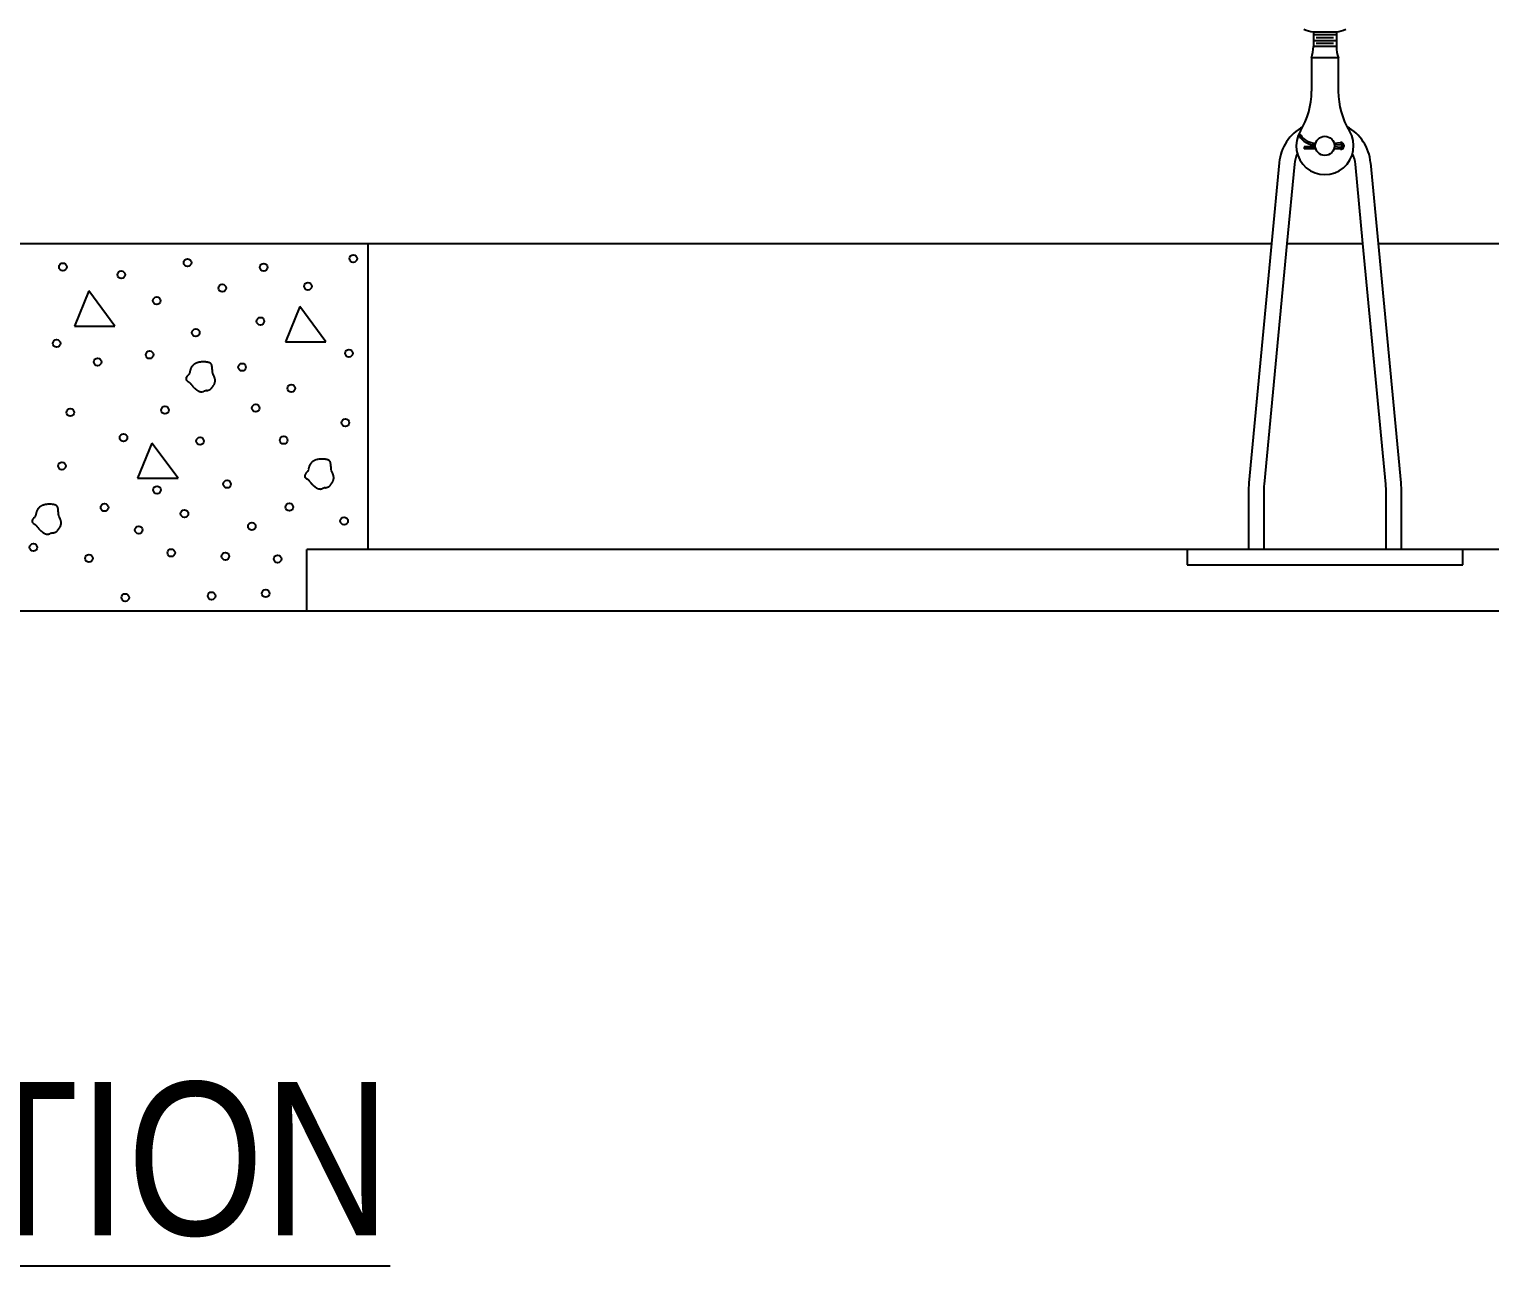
# Model space of a CAD drawing. Extents: x 0 to 216, y -5 to 280.
# Drawn here: x 108.45 to 131.15, y 106.75 to 125.98 of the extents above; entities that cross this region are included whole.
import ezdxf

# ---------------------------------------------------------------- set-up
doc = ezdxf.new("R2010")
doc.units = 0
doc.header["$LTSCALE"] = 10
doc.header["$MEASUREMENT"] = 0
doc.layers.add('CADdetails-2-FINELIGHT', color=2, linetype='CONTINUOUS')
doc.layers.add('CADdetails-9-EXTRAFINE', color=9, linetype='CONTINUOUS')
doc.styles.add('CADdetails-NOTES', font='ARIALN.TTF', dxfattribs={"height": 2.38})

msp = doc.modelspace()

# ---------------------------------------------------------------- linework, layer by layer
at = {"layer": 'CADdetails-9-EXTRAFINE', "linetype": 'Continuous'}
for p, q in [((128.409, 125.937), (128.409, 125.712)), ((128.409, 125.937), (128.766, 125.937)), ((128.766, 125.89), (128.409, 125.89)), ((128.766, 125.798), (128.409, 125.798)), ((128.721, 125.845), (128.453, 125.845)), ((128.766, 125.937), (128.766, 125.712)), ((128.766, 125.712), (128.409, 125.712)), ((128.721, 125.756), (128.453, 125.756)), ((128.379, 125.533), (128.379, 125.014)), ((128.795, 125.533), (128.379, 125.533)), ((128.795, 125.533), (128.795, 125.014)), ((128.211, 124.337), (128.185, 124.322)), ((128.729, 124.209), (128.829, 124.217)), ((128.439, 124.15), (128.267, 124.15)), ((128.267, 124.15), (128.267, 124.121)), ((128.445, 124.121), (128.267, 124.121)), ((128.829, 124.113), (128.729, 124.121)), ((128.735, 124.179), (128.831, 124.187)), ((128.831, 124.142), (128.735, 124.15)), ((127.877, 123.903), (127.758, 122.646)), ((128.114, 123.881), (127.997, 122.646)), ((129.179, 122.646), (129.062, 123.881)), ((129.418, 122.646), (129.299, 123.903)), ((96.217, 122.647), (127.758, 122.647)), ((113.713, 117.887), (113.713, 122.647)), ((127.758, 122.646), (127.405, 118.928)), ((127.997, 122.646), (127.642, 118.905)), ((127.997, 122.647), (129.179, 122.647)), ((129.533, 118.905), (129.179, 122.646)), ((129.418, 122.647), (159.65, 122.647)), ((129.77, 118.928), (129.418, 122.646)), ((109.371, 121.911), (109.147, 121.364)), ((109.776, 121.364), (109.371, 121.911)), ((112.651, 121.666), (112.427, 121.119)), ((113.056, 121.119), (112.651, 121.666)), ((109.147, 121.364), (109.776, 121.364)), ((112.427, 121.119), (113.056, 121.119)), ((110.937, 120.619), (110.938, 120.628)), ((110.354, 119.544), (110.13, 118.996)), ((110.76, 118.996), (110.354, 119.544)), ((110.13, 118.996), (110.76, 118.996)), ((112.781, 119.108), (112.782, 119.117)), ((127.398, 118.771), (127.398, 117.886)), ((127.636, 118.771), (127.636, 117.886)), ((129.54, 117.886), (129.54, 118.771)), ((129.778, 117.886), (129.778, 118.771)), ((108.543, 118.406), (108.544, 118.414)), ((137.513, 117.887), (112.761, 117.887)), ((112.761, 116.935), (112.761, 117.887)), ((126.446, 117.886), (126.446, 117.648)), ((130.73, 117.648), (130.73, 117.886)), ((126.446, 117.648), (130.73, 117.648)), ((39.457, 116.935), (176.545, 116.935))]:
    msp.add_line(p, q, dxfattribs=at)
for centre, radius in [((128.587, 124.165), 0.149), ((110.906, 122.351), 0.0595), ((113.482, 122.413), 0.0595), ((108.968, 122.284), 0.0595), ((109.876, 122.161), 0.0595), ((112.09, 122.278), 0.0595), ((111.446, 121.953), 0.0595), ((112.777, 121.983), 0.0595), ((110.428, 121.756), 0.0595), ((112.04, 121.439), 0.0595), ((111.035, 121.259), 0.0595), ((108.87, 121.094), 0.0595), ((109.508, 120.806), 0.0595), ((110.317, 120.916), 0.0595), ((113.415, 120.94), 0.0595), ((111.754, 120.724), 0.0595), ((112.519, 120.395), 0.0595), ((110.556, 120.057), 0.0595), ((111.967, 120.088), 0.0595), ((109.084, 120.02), 0.0595), ((113.36, 119.861), 0.0595), ((109.911, 119.626), 0.0595), ((111.101, 119.574), 0.0595), ((112.401, 119.589), 0.0595), ((108.953, 119.189), 0.0595), ((110.432, 118.816), 0.0595), ((111.522, 118.905), 0.0595), ((109.616, 118.542), 0.0595), ((112.489, 118.548), 0.0595), ((110.859, 118.447), 0.0595), ((111.906, 118.247), 0.0595), ((113.341, 118.334), 0.0595), ((110.148, 118.194), 0.0595), ((108.511, 117.921), 0.0595), ((110.653, 117.837), 0.0595), ((111.496, 117.784), 0.0595), ((109.374, 117.752), 0.0595), ((112.306, 117.742), 0.0595), ((109.938, 117.142), 0.0595), ((111.28, 117.168), 0.0595), ((112.121, 117.205), 0.0595)]:
    msp.add_circle(centre, radius, dxfattribs=at)
for centre, radius, start, end in [((128.587, 126.85), 0.93, 249.3903, 258.9305), ((128.587, 126.85), 0.93, 281.0695, 290.6097), ((127.855, 125.712), 0.553, 341.1286, 359.9468), ((129.319, 125.712), 0.553, 180.0532, 198.8714), ((127.189, 125.014), 1.19, 328.7095, 0), ((129.985, 125.014), 1.19, 180, 211.2905), ((128.587, 123.837), 0.714, 118.7659, 174.5839), ((128.587, 123.837), 0.714, 5.4161, 61.2341), ((128.587, 124.165), 0.446, 148.7095, 31.2905), ((128.436, 124.47), 0.291, 210.5508, 270.5806), ((128.436, 124.47), 0.262, 210.5508, 271.9631), ((128.833, 124.165), 0.0521, 265.5189, 94.4811), ((128.587, 123.837), 0.476, 154.417, 174.5839), ((128.833, 124.165), 0.0223, 265.5189, 94.4811), ((128.587, 123.837), 0.476, 5.4161, 25.583), ((111.123, 120.597), 0.206, 110.2697, 112.2184), ((111.126, 120.588), 0.216, 108.4789, 110.3562), ((111.13, 120.578), 0.226, 106.7044, 108.5111), ((111.133, 120.568), 0.237, 105.0513, 106.7937), ((111.136, 120.557), 0.248, 103.395, 105.0746), ((111.139, 120.547), 0.259, 101.8454, 103.4682), ((111.141, 120.536), 0.27, 100.2945, 101.8623), ((111.144, 120.525), 0.281, 98.839, 100.3575), ((111.146, 120.514), 0.292, 97.3837, 98.8549), ((111.147, 120.503), 0.303, 96.0151, 97.4442), ((111.148, 120.492), 0.314, 94.6276, 96.0167), ((111.15, 120.482), 0.324, 93.3326, 94.6864), ((111.15, 120.472), 0.334, 92.0059, 93.3265), ((111.151, 120.463), 0.344, 90.7624, 92.0543), ((111.151, 120.454), 0.352, 89.4901, 90.7554), ((111.151, 120.446), 0.36, 88.2895, 89.532), ((111.151, 120.439), 0.368, 87.0535, 88.2748), ((111.151, 120.433), 0.374, 85.8835, 87.0885), ((111.15, 120.428), 0.379, 84.6783, 85.8703), ((111.15, 120.423), 0.384, 83.5285, 84.7064), ((111.149, 120.416), 0.39, 82.3489, 83.509), ((111.149, 120.418), 0.389, 81.1889, 82.3537), ((111.15, 120.429), 0.377, 79.871, 81.0677), ((111.158, 120.482), 0.324, 78.2249, 79.607), ((111.172, 120.559), 0.245, 75.9643, 77.7585), ((111.183, 120.609), 0.194, 73.3263, 75.5376), ((111.194, 120.65), 0.153, 69.9872, 72.7217), ((111.203, 120.679), 0.122, 66.0975, 69.4012), ((111.212, 120.703), 0.0966, 61.1934, 65.2158), ((110.94, 120.539), 0.057, 153.9146, 160.7656), ((110.947, 120.537), 0.0642, 148.0317, 154.7716), ((110.978, 120.523), 0.0975, 146.4477, 150.7986), ((111.11, 120.438), 0.255, 145.437, 147.0051), ((110.996, 120.509), 0.121, 137.515, 142.3346), ((111.029, 120.484), 0.162, 132.7368, 138.8513), ((111.318, 120.21), 0.56, 132.9508, 135.3718), ((111.37, 120.569), 0.436, 171.0868, 172.1833), ((111.35, 120.571), 0.416, 169.8847, 171.0107), ((111.321, 120.576), 0.387, 168.627, 169.814), ((111.286, 120.582), 0.351, 167.2564, 168.5385), ((111.257, 120.588), 0.322, 165.7777, 167.1488), ((111.233, 120.594), 0.297, 164.2261, 165.6841), ((111.211, 120.6), 0.274, 162.5945, 164.143), ((111.191, 120.605), 0.253, 160.8051, 162.4506), ((111.174, 120.611), 0.235, 159.0095, 160.752), ((111.158, 120.616), 0.219, 157.0138, 158.8562), ((111.145, 120.622), 0.204, 154.9796, 156.9211), ((111.133, 120.627), 0.191, 152.8126, 154.8547), ((111.123, 120.632), 0.18, 150.5818, 152.7207), ((111.114, 120.636), 0.171, 148.224, 150.4584), ((111.107, 120.64), 0.163, 145.8181, 148.1414), ((111.101, 120.644), 0.156, 143.2896, 145.6981), ((111.097, 120.647), 0.15, 140.7742, 143.2552), ((111.093, 120.649), 0.146, 138.1218, 140.6664), ((111.091, 120.651), 0.143, 135.478, 138.0771), ((111.089, 120.653), 0.14, 132.7473, 135.3973), ((111.09, 120.653), 0.141, 130.1437, 132.7908), ((111.092, 120.65), 0.144, 127.5692, 130.1671), ((111.095, 120.646), 0.149, 125.1429, 127.6721), ((111.099, 120.641), 0.156, 122.7225, 125.1595), ((111.103, 120.635), 0.163, 120.494, 122.8472), ((111.107, 120.629), 0.17, 118.2709, 120.539), ((111.111, 120.622), 0.178, 116.178, 118.3653), ((111.115, 120.614), 0.187, 114.1127, 116.2164), ((111.119, 120.606), 0.196, 112.1881, 114.2143), ((111.22, 120.721), 0.0769, 55.4682, 60.3314), ((111.229, 120.735), 0.0606, 48.3332, 54.2794), ((111.234, 120.742), 0.0511, 40.7282, 47.6039), ((111.238, 120.746), 0.046, 32.5162, 40.0809), ((111.238, 120.745), 0.0465, 25.5504, 33.0838), ((111.232, 120.742), 0.0537, 19.6094, 26.2601), ((111.223, 120.737), 0.0634, 14.7652, 20.5553), ((111.21, 120.733), 0.077, 10.5602, 15.4798), ((111.192, 120.728), 0.0949, 7.2872, 11.4089), ((111.166, 120.724), 0.121, 4.6152, 7.943), ((111.133, 120.719), 0.155, 2.6533, 5.3282), ((111.081, 120.715), 0.207, 1.101, 3.1548), ((111.007, 120.711), 0.281, 0.0889, 1.6368), ((110.865, 120.707), 0.423, 359.4776, 0.5224), ((110.578, 120.705), 0.71, 359.2657, 359.8948), ((108.932, 120.709), 2.356, 359.4876, 359.6785), ((113.729, 120.684), 2.441, 179.9077, 180.0923), ((112.032, 120.686), 0.744, 180.4973, 181.1017), ((111.74, 120.684), 0.452, 181.5003, 182.4886), ((111.594, 120.68), 0.306, 182.9575, 184.4007), ((111.523, 120.676), 0.234, 184.8451, 186.7065), ((111.472, 120.672), 0.183, 187.2283, 189.5723), ((111.435, 120.667), 0.146, 190.187, 193.0717), ((111.404, 120.662), 0.115, 193.7569, 197.3639), ((111.393, 120.658), 0.104, 197.4359, 201.3891), ((111.394, 120.658), 0.104, 201.3081, 205.2042), ((111.406, 120.663), 0.117, 204.4593, 207.9147), ((111.447, 120.682), 0.162, 207.0814, 209.5724), ((111.516, 120.717), 0.24, 208.7469, 210.4346), ((111.72, 120.829), 0.473, 209.64, 210.4969), ((114.368, 122.334), 3.518, 209.7313, 209.8465), ((110.829, 120.313), 0.557, 28.2433, 28.9703), ((111.083, 120.454), 0.267, 25.9313, 27.4503), ((111.173, 120.501), 0.166, 22.567, 25.0243), ((111.201, 120.513), 0.135, 19.134, 22.165), ((110.924, 120.543), 0.0401, 166.9352, 175.42), ((110.918, 120.542), 0.0348, 174.1943, 183.608), ((110.917, 120.542), 0.0331, 183.3041, 192.9339), ((110.933, 120.541), 0.0497, 160.5352, 167.7303), ((110.919, 120.543), 0.0358, 193.158, 202.079), ((110.926, 120.547), 0.0432, 203.3538, 210.9629), ((110.938, 120.555), 0.058, 212.3764, 218.3309), ((110.96, 120.577), 0.0889, 220.3028, 224.4391), ((110.991, 120.612), 0.136, 225.8419, 228.7061), ((111.047, 120.684), 0.227, 229.9563, 231.7541), ((111.176, 120.858), 0.443, 232.6379, 233.5897), ((114.769, 125.909), 6.642, 234.5075, 234.5726), ((110.554, 119.969), 0.642, 54.6823, 55.3629), ((110.764, 120.258), 0.284, 53.9363, 55.4685), ((110.813, 120.321), 0.204, 52.5595, 54.6631), ((110.834, 120.346), 0.172, 50.4959, 52.9391), ((110.849, 120.363), 0.15, 48.0982, 50.8433), ((110.86, 120.375), 0.133, 45.2939, 48.3422), ((110.87, 120.383), 0.12, 42.2904, 45.6217), ((110.878, 120.39), 0.11, 38.8566, 42.4938), ((110.85, 120.368), 0.145, 35.8642, 38.616), ((110.398, 120.068), 0.687, 33.4991, 34.087), ((111.196, 120.584), 0.263, 211.3558, 212.9035), ((111.057, 120.49), 0.0946, 210.4279, 214.7272), ((111.049, 120.481), 0.083, 213.0253, 217.8926), ((111.081, 120.509), 0.126, 218.9186, 222.0997), ((111.157, 120.586), 0.234, 223.6352, 225.3616), ((112.206, 121.715), 1.775, 226.8682, 227.0984), ((109.72, 118.994), 1.911, 47.8174, 48.0345), ((112.389, 121.933), 2.059, 227.7122, 227.9172), ((111.65, 121.107), 0.951, 227.5706, 228.0202), ((111.504, 120.94), 0.729, 227.8434, 228.4353), ((111.405, 120.827), 0.578, 228.2931, 229.0438), ((111.32, 120.727), 0.448, 228.8489, 229.8199), ((111.273, 120.669), 0.372, 229.6204, 230.7887), ((111.235, 120.62), 0.311, 230.5756, 231.9697), ((111.209, 120.585), 0.267, 231.7636, 233.3779), ((111.185, 120.553), 0.227, 233.1424, 235.0222), ((111.169, 120.528), 0.198, 234.7395, 236.8804), ((111.155, 120.505), 0.171, 236.6535, 239.1026), ((111.145, 120.486), 0.149, 238.7374, 241.4961), ((111.136, 120.469), 0.13, 241.2505, 244.3721), ((111.131, 120.455), 0.115, 243.9504, 247.4156), ((111.126, 120.443), 0.103, 247.1458, 250.979), ((111.123, 120.433), 0.0919, 250.5535, 254.775), ((111.121, 120.423), 0.0818, 254.4401, 259.1278), ((111.121, 120.42), 0.079, 258.7647, 263.5895), ((111.121, 120.423), 0.082, 263.7843, 268.4207), ((111.121, 120.434), 0.0927, 268.7092, 272.8296), ((111.118, 120.461), 0.12, 273.7011, 276.931), ((111.111, 120.497), 0.156, 277.6691, 280.1764), ((111.097, 120.56), 0.221, 280.9647, 282.7702), ((111.068, 120.67), 0.335, 283.3769, 284.587), ((110.966, 121.033), 0.711, 285.234, 285.8118), ((143.25, 11.307), 113.665, 106.39513, 106.39879), ((111.345, 119.769), 0.607, 106.3611, 107.0516), ((111.284, 119.989), 0.379, 105.7991, 106.9114), ((111.265, 120.061), 0.305, 104.7111, 106.0984), ((111.283, 119.995), 0.374, 103.6054, 104.7391), ((111.533, 118.888), 1.509, 102.6509, 102.9314), ((110.993, 121.355), 1.017, 281.8837, 282.2986), ((111.135, 120.721), 0.367, 281.6027, 282.7431), ((111.169, 120.584), 0.226, 282.0238, 283.8604), ((111.189, 120.514), 0.153, 283.1169, 285.7942), ((111.2, 120.48), 0.117, 284.9437, 288.3957), ((111.209, 120.457), 0.0927, 287.6693, 291.9815), ((111.216, 120.443), 0.0775, 291.0907, 296.197), ((111.222, 120.433), 0.0661, 295.4972, 301.4452), ((111.219, 120.438), 0.0718, 301.1807, 306.6741), ((111.199, 120.461), 0.102, 308.0039, 311.931), ((111.168, 120.491), 0.145, 313.2169, 316.0151), ((111.102, 120.548), 0.232, 317.1559, 318.9191), ((111.027, 120.607), 0.328, 319.6514, 320.8989), ((110.986, 120.639), 0.38, 321.2234, 322.2932), ((110.882, 120.716), 0.509, 322.493, 323.2882), ((110.386, 121.077), 1.122, 323.6754, 324.0356), ((110.001, 121.347), 1.593, 324.3152, 324.569), ((110.565, 120.947), 0.902, 324.4778, 324.9268), ((110.905, 120.711), 0.488, 324.6309, 325.4627), ((111.086, 120.59), 0.27, 324.9094, 326.4128), ((111.149, 120.55), 0.195, 325.772, 327.8554), ((111.189, 120.528), 0.15, 327.291, 330.0047), ((111.208, 120.518), 0.128, 329.4445, 332.6222), ((111.222, 120.512), 0.113, 332.2368, 335.8273), ((111.223, 120.511), 0.111, 335.5717, 339.2328), ((111.217, 120.514), 0.118, 339.4466, 342.9073), ((111.214, 120.518), 0.121, 15.391, 18.7899), ((111.212, 120.515), 0.124, 342.9968, 346.3321), ((111.215, 120.518), 0.12, 12.0478, 15.5054), ((111.208, 120.517), 0.127, 8.8498, 12.125), ((111.208, 120.515), 0.127, 346.492, 349.7516), ((111.205, 120.516), 0.13, 349.7754, 352.9753), ((111.204, 120.516), 0.131, 5.7592, 8.9407), ((111.203, 120.516), 0.133, 353.1447, 356.2945), ((111.202, 120.516), 0.133, 2.531, 5.6854), ((111.202, 120.516), 0.134, 359.4759, 2.6124), ((111.201, 120.516), 0.134, 356.2701, 359.3999), ((112.977, 119.116), 0.191, 152.8144, 154.8564), ((112.967, 119.12), 0.18, 150.5818, 152.7207), ((112.959, 119.125), 0.171, 148.224, 150.4584), ((112.952, 119.129), 0.163, 145.8159, 148.1392), ((112.946, 119.132), 0.156, 143.2896, 145.6981), ((112.941, 119.136), 0.15, 140.7742, 143.2552), ((112.938, 119.138), 0.146, 138.1246, 140.6692), ((112.935, 119.14), 0.143, 135.4752, 138.0742), ((112.933, 119.142), 0.14, 132.7503, 135.4004), ((112.934, 119.141), 0.141, 130.1714, 132.8186), ((112.936, 119.139), 0.144, 127.5431, 130.141), ((112.939, 119.135), 0.149, 125.1429, 127.6721), ((112.943, 119.13), 0.156, 122.7225, 125.1595), ((112.947, 119.124), 0.163, 120.494, 122.8472), ((112.951, 119.118), 0.17, 118.2709, 120.539), ((112.955, 119.111), 0.178, 116.178, 118.3653), ((112.959, 119.103), 0.187, 114.1127, 116.2164), ((112.963, 119.095), 0.196, 112.1881, 114.2143), ((112.967, 119.086), 0.206, 110.2661, 112.2147), ((112.971, 119.077), 0.216, 108.4825, 110.3598), ((112.974, 119.067), 0.226, 106.7044, 108.5111), ((112.977, 119.057), 0.237, 105.0513, 106.7937), ((112.98, 119.046), 0.248, 103.395, 105.0746), ((112.983, 119.036), 0.259, 101.8454, 103.4682), ((112.986, 119.024), 0.27, 100.2909, 101.8587), ((112.988, 119.014), 0.281, 98.8426, 100.3611), ((112.99, 119.003), 0.292, 97.3837, 98.8549), ((112.991, 118.992), 0.303, 96.0151, 97.4442), ((112.993, 118.981), 0.314, 94.6276, 96.0167), ((112.994, 118.971), 0.324, 93.3326, 94.6864), ((112.994, 118.961), 0.334, 92.0059, 93.3265), ((112.995, 118.952), 0.344, 90.7624, 92.0543), ((112.995, 118.943), 0.352, 89.4901, 90.7554), ((112.995, 118.935), 0.36, 88.2895, 89.532), ((112.995, 118.928), 0.368, 87.0535, 88.2748), ((112.995, 118.922), 0.374, 85.8835, 87.0885), ((112.994, 118.916), 0.379, 84.6748, 85.8669), ((112.994, 118.911), 0.384, 83.5319, 84.7099), ((112.993, 118.905), 0.39, 82.3489, 83.509), ((112.993, 118.907), 0.389, 81.1855, 82.3503), ((112.994, 118.918), 0.377, 79.871, 81.0677), ((113.002, 118.971), 0.324, 78.2283, 79.6105), ((113.016, 119.048), 0.245, 75.9643, 77.7585), ((113.027, 119.098), 0.194, 73.3263, 75.5376), ((113.038, 119.138), 0.153, 69.9872, 72.7217), ((113.047, 119.167), 0.122, 66.0975, 69.4012), ((113.056, 119.191), 0.0966, 61.1898, 65.2122), ((113.065, 119.209), 0.0769, 55.4717, 60.3349), ((113.073, 119.223), 0.0606, 48.3298, 54.276), ((113.079, 119.231), 0.0511, 40.7282, 47.6039), ((113.082, 119.235), 0.0459, 32.5189, 40.0836), ((113.082, 119.234), 0.0465, 25.5504, 33.0838), ((113.076, 119.23), 0.0537, 19.6094, 26.2601), ((113.067, 119.226), 0.0634, 14.7652, 20.5553), ((113.054, 119.222), 0.077, 10.5602, 15.4798), ((113.037, 119.217), 0.0949, 7.2866, 11.4082), ((113.011, 119.212), 0.121, 4.6157, 7.9434), ((112.977, 119.208), 0.155, 2.6533, 5.3282), ((112.925, 119.203), 0.207, 1.101, 3.1548), ((112.852, 119.199), 0.281, 0.0889, 1.6368), ((112.768, 119.032), 0.0401, 166.9345, 175.4193), ((112.763, 119.031), 0.0348, 174.1944, 183.608), ((112.761, 119.031), 0.0331, 183.3048, 192.9346), ((112.778, 119.03), 0.0497, 160.5364, 167.7315), ((112.764, 119.032), 0.0358, 193.1113, 202.0323), ((112.77, 119.035), 0.0432, 203.3939, 211.003), ((112.785, 119.028), 0.057, 153.9146, 160.7656), ((112.791, 119.025), 0.0642, 148.0317, 154.7716), ((112.782, 119.044), 0.058, 212.379, 218.3336), ((112.822, 119.012), 0.0975, 146.4477, 150.7986), ((112.804, 119.066), 0.0889, 220.3028, 224.4391), ((112.955, 118.927), 0.255, 145.437, 147.0051), ((112.835, 119.101), 0.136, 225.8419, 228.7061), ((112.84, 118.998), 0.121, 137.5132, 142.3329), ((112.892, 119.172), 0.227, 229.9563, 231.7541), ((112.873, 118.973), 0.162, 132.7379, 138.8524), ((113.02, 119.347), 0.443, 232.6349, 233.5867), ((116.614, 124.398), 6.642, 234.5075, 234.5726), ((113.162, 118.698), 0.56, 132.95, 135.3709), ((112.399, 118.458), 0.641, 54.6647, 55.3453), ((112.608, 118.747), 0.285, 53.9571, 55.4893), ((112.658, 118.81), 0.204, 52.5595, 54.6631), ((113.214, 119.057), 0.436, 171.0863, 172.1829), ((113.194, 119.06), 0.416, 169.8853, 171.0113), ((113.165, 119.065), 0.387, 168.627, 169.814), ((113.13, 119.071), 0.351, 167.2564, 168.5385), ((113.102, 119.077), 0.322, 165.7769, 167.148), ((113.077, 119.083), 0.297, 164.227, 165.685), ((113.055, 119.088), 0.274, 162.5934, 164.1419), ((113.035, 119.094), 0.253, 160.8063, 162.4518), ((113.018, 119.1), 0.235, 159.0095, 160.752), ((113.002, 119.105), 0.219, 157.0138, 158.8562), ((112.989, 119.11), 0.204, 154.978, 156.9195), ((112.422, 119.193), 0.71, 359.2657, 359.8947), ((110.777, 119.198), 2.356, 359.4876, 359.6785), ((115.574, 119.173), 2.441, 179.9077, 180.0923), ((113.876, 119.175), 0.744, 180.4973, 181.1017), ((112.71, 119.196), 0.423, 359.4776, 0.5224), ((113.584, 119.173), 0.452, 181.5002, 182.4885), ((113.439, 119.169), 0.306, 182.9575, 184.4007), ((113.367, 119.165), 0.234, 184.8451, 186.7065), ((113.316, 119.161), 0.183, 187.2283, 189.5723), ((113.279, 119.156), 0.146, 190.187, 193.0717), ((113.248, 119.15), 0.115, 193.7579, 197.3649), ((113.237, 119.147), 0.104, 197.4347, 201.3878), ((113.238, 119.147), 0.104, 201.3096, 205.2058), ((113.25, 119.151), 0.117, 204.4593, 207.9147), ((113.292, 119.17), 0.162, 207.0814, 209.5724), ((113.361, 119.206), 0.24, 208.745, 210.4327), ((113.565, 119.318), 0.473, 209.64, 210.4969), ((116.212, 120.823), 3.518, 209.7332, 209.8484), ((112.673, 118.802), 0.557, 28.2433, 28.9703), ((112.927, 118.943), 0.267, 25.9296, 27.4486), ((113.017, 118.989), 0.166, 22.5685, 25.0258), ((113.045, 119.002), 0.135, 19.134, 22.165), ((113.058, 119.007), 0.121, 15.3899, 18.7888), ((113.056, 119.004), 0.124, 342.9968, 346.3321), ((113.059, 119.007), 0.12, 12.0478, 15.5054), ((113.052, 119.004), 0.127, 346.492, 349.7516), ((113.052, 119.006), 0.127, 8.8504, 12.1257), ((113.049, 119.005), 0.13, 349.7749, 352.9747), ((113.048, 119.005), 0.131, 5.7587, 8.9403), ((113.047, 119.005), 0.133, 2.5313, 5.6857), ((113.046, 119.004), 0.134, 359.4759, 2.6124), ((113.046, 119.005), 0.134, 356.2701, 359.3999), ((113.047, 119.005), 0.133, 353.145, 356.2948), ((112.678, 118.835), 0.172, 50.4959, 52.9391), ((112.693, 118.851), 0.15, 48.0982, 50.8433), ((112.705, 118.864), 0.133, 45.2939, 48.3422), ((112.714, 118.872), 0.12, 42.2904, 45.6217), ((112.722, 118.879), 0.11, 38.8566, 42.4938), ((112.694, 118.857), 0.145, 35.8642, 38.616), ((112.243, 118.557), 0.687, 33.4991, 34.087), ((113.04, 119.073), 0.263, 211.3558, 212.9035), ((112.901, 118.978), 0.0946, 210.4279, 214.7272), ((112.893, 118.97), 0.083, 213.0253, 217.8926), ((112.926, 118.998), 0.126, 218.916, 222.0972), ((113.001, 119.075), 0.233, 223.6379, 225.3643), ((114.05, 120.204), 1.775, 226.8682, 227.0984), ((111.565, 117.483), 1.911, 47.8174, 48.0345), ((114.233, 120.422), 2.059, 227.7122, 227.9172), ((113.494, 119.595), 0.951, 227.5679, 228.0175), ((113.348, 119.429), 0.729, 227.8434, 228.4353), ((113.249, 119.315), 0.578, 228.2958, 229.0465), ((113.165, 119.216), 0.448, 228.8462, 229.8172), ((113.117, 119.158), 0.372, 229.6231, 230.7915), ((113.079, 119.109), 0.311, 230.5756, 231.9697), ((113.053, 119.074), 0.267, 231.7636, 233.3779), ((113.03, 119.042), 0.227, 233.1424, 235.0222), ((113.013, 119.017), 0.198, 234.7395, 236.8804), ((112.999, 118.994), 0.171, 236.6503, 239.0994), ((112.989, 118.975), 0.149, 238.7406, 241.4994), ((112.98, 118.958), 0.13, 241.247, 244.3687), ((112.975, 118.944), 0.115, 243.954, 247.4192), ((112.97, 118.932), 0.103, 247.1458, 250.979), ((112.968, 118.922), 0.0919, 250.5535, 254.775), ((112.965, 118.912), 0.0818, 254.4401, 259.1278), ((112.965, 118.909), 0.079, 258.7647, 263.5895), ((112.965, 118.912), 0.082, 263.7843, 268.4207), ((112.965, 118.923), 0.0927, 268.7092, 272.8296), ((112.962, 118.949), 0.12, 273.6971, 276.9269), ((112.956, 118.986), 0.156, 277.673, 280.1803), ((112.941, 119.049), 0.221, 280.9647, 282.7702), ((112.913, 119.159), 0.335, 283.3769, 284.587), ((112.81, 119.521), 0.711, 285.234, 285.8118), ((145.094, 9.796), 113.665, 106.39513, 106.39879), ((113.189, 118.258), 0.607, 106.3611, 107.0516), ((113.128, 118.478), 0.379, 105.7991, 106.9114), ((113.109, 118.55), 0.305, 104.7111, 106.0984), ((113.127, 118.484), 0.374, 103.6054, 104.7391), ((113.377, 117.377), 1.509, 102.6509, 102.9314), ((112.837, 119.843), 1.017, 281.8837, 282.2986), ((112.98, 119.21), 0.367, 281.6027, 282.7431), ((113.014, 119.073), 0.226, 282.0238, 283.8604), ((113.033, 119.003), 0.153, 283.1132, 285.7905), ((113.044, 118.968), 0.117, 284.9474, 288.3994), ((113.053, 118.945), 0.0927, 287.6693, 291.9815), ((113.06, 118.932), 0.0775, 291.0907, 296.197), ((113.066, 118.922), 0.0661, 295.4972, 301.4452), ((113.063, 118.927), 0.0718, 301.1774, 306.6708), ((113.043, 118.95), 0.102, 308.0069, 311.934), ((113.012, 118.979), 0.145, 313.2169, 316.0151), ((112.947, 119.036), 0.232, 317.1559, 318.9191), ((112.872, 119.096), 0.328, 319.6514, 320.8989), ((112.83, 119.127), 0.38, 321.2234, 322.2932), ((112.727, 119.205), 0.509, 322.493, 323.2882), ((112.231, 119.565), 1.122, 323.6754, 324.0356), ((111.845, 119.835), 1.593, 324.3152, 324.569), ((112.409, 119.436), 0.902, 324.4778, 324.9268), ((112.749, 119.2), 0.488, 324.6309, 325.4627), ((112.93, 119.079), 0.27, 324.9094, 326.4128), ((112.994, 119.039), 0.195, 325.772, 327.8554), ((113.033, 119.016), 0.15, 327.291, 330.0047), ((113.053, 119.006), 0.128, 329.4427, 332.6203), ((113.066, 119), 0.113, 332.2385, 335.829), ((113.068, 119), 0.111, 335.5717, 339.2328), ((113.061, 119.002), 0.118, 339.4466, 342.9073), ((129.064, 118.771), 1.666, 174.5839, 180), ((129.064, 118.771), 1.428, 174.5839, 180), ((128.112, 118.771), 1.428, 0, 5.4161), ((128.112, 118.771), 1.666, 0, 5.4161), ((108.708, 118.43), 0.156, 143.2557, 145.6641), ((108.704, 118.433), 0.15, 140.7742, 143.2552), ((108.7, 118.436), 0.146, 138.1246, 140.6692), ((108.698, 118.437), 0.143, 135.4752, 138.0742), ((108.696, 118.439), 0.14, 132.7473, 135.3973), ((108.696, 118.439), 0.141, 130.1746, 132.8217), ((108.698, 118.436), 0.144, 127.5398, 130.1377), ((108.702, 118.433), 0.149, 125.1462, 127.6755), ((108.706, 118.427), 0.156, 122.7225, 125.1595), ((108.71, 118.422), 0.163, 120.512, 122.8651), ((108.713, 118.415), 0.17, 118.2545, 120.5227), ((108.717, 118.408), 0.178, 116.178, 118.3653), ((108.721, 118.4), 0.187, 114.1127, 116.2164), ((108.725, 118.392), 0.196, 112.1881, 114.2143), ((108.729, 118.383), 0.206, 110.2661, 112.2147), ((108.733, 118.374), 0.216, 108.4789, 110.3562), ((108.736, 118.364), 0.226, 106.708, 108.5147), ((108.74, 118.354), 0.237, 105.0513, 106.7937), ((108.743, 118.344), 0.248, 103.3913, 105.0709), ((108.746, 118.333), 0.259, 101.849, 103.4718), ((108.748, 118.322), 0.27, 100.2909, 101.8587), ((108.75, 118.311), 0.281, 98.8451, 100.3636), ((108.752, 118.3), 0.293, 97.3822, 98.8534), ((108.754, 118.289), 0.303, 96.0151, 97.4442), ((108.755, 118.279), 0.314, 94.631, 96.02), ((108.756, 118.268), 0.324, 93.3265, 94.6804), ((108.757, 118.258), 0.334, 92.0094, 93.3301), ((108.757, 118.249), 0.343, 90.7632, 92.0552), ((108.757, 118.24), 0.352, 89.49, 90.7553), ((108.758, 118.232), 0.36, 88.2861, 89.5285), ((108.757, 118.225), 0.368, 87.057, 88.2783), ((108.757, 118.219), 0.374, 85.8835, 87.0885), ((108.757, 118.214), 0.379, 84.6748, 85.8669), ((108.756, 118.209), 0.384, 83.5285, 84.7064), ((108.756, 118.203), 0.39, 82.3489, 83.509), ((108.756, 118.204), 0.388, 81.1839, 82.3488), ((108.757, 118.215), 0.377, 79.8768, 81.0734), ((108.765, 118.268), 0.324, 78.2283, 79.6105), ((108.779, 118.346), 0.245, 75.9643, 77.7585), ((108.79, 118.395), 0.194, 73.3263, 75.5376), ((108.8, 118.436), 0.153, 69.9837, 72.7181), ((108.809, 118.465), 0.122, 66.0975, 69.4012), ((108.818, 118.489), 0.0966, 61.1934, 65.2158), ((108.827, 118.507), 0.0769, 55.4717, 60.3349), ((108.835, 118.521), 0.0606, 48.3027, 54.2489), ((108.841, 118.528), 0.0511, 40.7601, 47.6358), ((108.845, 118.532), 0.0459, 32.5189, 40.0836), ((108.844, 118.531), 0.0465, 25.5092, 33.0427), ((108.838, 118.528), 0.0537, 19.6111, 26.2618), ((108.829, 118.523), 0.0634, 14.7652, 20.5553), ((108.816, 118.519), 0.077, 10.5602, 15.4798), ((108.799, 118.514), 0.095, 7.326, 11.4476), ((108.773, 118.51), 0.121, 4.6157, 7.9434), ((108.739, 118.505), 0.155, 2.6531, 5.3279), ((108.53, 118.329), 0.0401, 166.9799, 175.4648), ((108.525, 118.329), 0.0348, 174.1467, 183.5603), ((108.523, 118.328), 0.0331, 183.3526, 192.9825), ((108.54, 118.327), 0.0497, 160.4931, 167.6882), ((108.526, 118.329), 0.0358, 193.1113, 202.0323), ((108.547, 118.325), 0.057, 153.9161, 160.7671), ((108.533, 118.333), 0.0432, 203.3961, 211.0052), ((108.544, 118.342), 0.058, 212.379, 218.3336), ((108.554, 118.323), 0.0642, 148.0617, 154.8016), ((108.584, 118.309), 0.0976, 146.4162, 150.7672), ((108.567, 118.363), 0.0888, 220.2685, 224.4048), ((108.717, 118.224), 0.255, 145.4391, 147.0073), ((108.598, 118.398), 0.136, 225.8692, 228.7334), ((108.603, 118.295), 0.121, 137.5132, 142.3329), ((108.654, 118.47), 0.227, 229.9563, 231.7541), ((108.636, 118.27), 0.162, 132.7379, 138.8524), ((108.924, 117.996), 0.56, 132.95, 135.3709), ((108.976, 118.355), 0.436, 171.0863, 172.1829), ((108.956, 118.357), 0.416, 169.8847, 171.0107), ((108.928, 118.362), 0.387, 168.661, 169.848), ((108.892, 118.368), 0.351, 167.2225, 168.5046), ((108.864, 118.374), 0.322, 165.8113, 167.1824), ((108.84, 118.38), 0.297, 164.1913, 165.6493), ((108.818, 118.386), 0.274, 162.5945, 164.143), ((108.798, 118.391), 0.253, 160.8063, 162.4518), ((108.78, 118.397), 0.235, 159.0082, 160.7507), ((108.765, 118.403), 0.219, 157.0153, 158.8577), ((108.751, 118.408), 0.204, 154.978, 156.9195), ((108.739, 118.413), 0.191, 152.8144, 154.8564), ((108.73, 118.418), 0.18, 150.5818, 152.7207), ((108.721, 118.422), 0.171, 148.224, 150.4584), ((108.714, 118.426), 0.163, 145.8506, 148.1738), ((108.687, 118.501), 0.207, 1.1011, 3.1549), ((108.614, 118.497), 0.281, 0.0529, 1.6008), ((108.472, 118.493), 0.423, 359.4776, 0.5224), ((108.185, 118.49), 0.71, 359.3007, 359.9297), ((106.539, 118.495), 2.356, 359.4876, 359.6785), ((111.336, 118.47), 2.441, 179.9077, 180.0923), ((109.639, 118.472), 0.744, 180.4973, 181.1017), ((109.347, 118.47), 0.452, 181.5003, 182.4886), ((109.201, 118.466), 0.306, 182.9575, 184.4007), ((109.129, 118.462), 0.234, 184.8095, 186.6709), ((109.078, 118.458), 0.183, 187.2643, 189.6083), ((109.042, 118.454), 0.146, 190.187, 193.0717), ((109.011, 118.448), 0.115, 193.7216, 197.3286), ((109, 118.445), 0.104, 197.4706, 201.4238), ((109, 118.445), 0.104, 201.3096, 205.2058), ((109.013, 118.449), 0.117, 204.4576, 207.913), ((109.054, 118.468), 0.162, 207.0832, 209.5742), ((109.123, 118.503), 0.24, 208.745, 210.4327), ((109.327, 118.615), 0.473, 209.64, 210.4969), ((111.975, 120.118), 3.517, 209.6978, 209.813), ((108.436, 118.099), 0.557, 28.2771, 29.0041), ((108.69, 118.24), 0.267, 25.9313, 27.4503), ((108.78, 118.287), 0.166, 22.567, 25.0243), ((108.808, 118.299), 0.135, 19.1353, 22.1664), ((108.82, 118.304), 0.121, 15.3899, 18.7888), ((108.822, 118.305), 0.12, 12.0478, 15.5054), ((108.815, 118.303), 0.127, 8.8498, 12.125), ((108.81, 118.302), 0.131, 5.7592, 8.9407), ((108.809, 118.302), 0.133, 2.531, 5.6854), ((108.809, 118.302), 0.133, 353.1074, 356.2573), ((108.808, 118.302), 0.134, 359.4759, 2.6125), ((108.808, 118.302), 0.134, 356.2702, 359.4), ((108.783, 118.644), 0.443, 232.6379, 233.5897), ((112.376, 123.691), 6.639, 234.4865, 234.5516), ((108.161, 117.755), 0.642, 54.6823, 55.3629), ((108.371, 118.044), 0.284, 53.9363, 55.4685), ((108.42, 118.107), 0.204, 52.5811, 54.6847), ((108.441, 118.132), 0.172, 50.4989, 52.942), ((108.455, 118.149), 0.15, 48.0953, 50.8404), ((108.467, 118.161), 0.133, 45.2704, 48.3187), ((108.476, 118.17), 0.12, 42.2904, 45.6217), ((108.485, 118.176), 0.11, 38.8862, 42.5235), ((108.456, 118.155), 0.145, 35.8618, 38.6136), ((108.005, 117.855), 0.687, 33.4991, 34.087), ((108.803, 118.371), 0.263, 211.3558, 212.9035), ((108.664, 118.276), 0.0946, 210.43, 214.7293), ((108.655, 118.267), 0.083, 213.0253, 217.8926), ((108.688, 118.295), 0.126, 218.916, 222.0972), ((108.763, 118.372), 0.233, 223.6102, 225.3367), ((109.813, 119.501), 1.775, 226.8682, 227.0984), ((107.327, 116.779), 1.912, 47.8399, 48.057), ((109.995, 119.718), 2.058, 227.6901, 227.8951), ((109.257, 118.893), 0.951, 227.5679, 228.0175), ((109.11, 118.727), 0.729, 227.8676, 228.4594), ((109.011, 118.612), 0.578, 228.272, 229.0227), ((108.927, 118.514), 0.448, 228.8696, 229.8406), ((108.879, 118.455), 0.372, 229.6204, 230.7887), ((108.841, 118.407), 0.311, 230.5756, 231.9697), ((108.815, 118.371), 0.267, 231.7445, 233.3588), ((108.792, 118.339), 0.227, 233.1609, 235.0407), ((108.776, 118.314), 0.198, 234.7395, 236.8804), ((108.762, 118.291), 0.17, 236.6336, 239.0826), ((108.752, 118.272), 0.149, 238.7595, 241.5183), ((108.743, 118.255), 0.13, 241.2294, 244.3511), ((108.737, 118.241), 0.115, 243.9665, 247.4317), ((108.733, 118.229), 0.103, 247.1458, 250.979), ((108.73, 118.219), 0.0919, 250.5535, 254.775), ((108.728, 118.209), 0.0818, 254.4441, 259.1318), ((108.728, 118.206), 0.079, 258.7647, 263.5895), ((108.728, 118.209), 0.082, 263.7843, 268.4207), ((108.728, 118.22), 0.0927, 268.7051, 272.8255), ((108.724, 118.247), 0.12, 273.7011, 276.931), ((108.718, 118.283), 0.156, 277.6792, 280.1865), ((108.704, 118.346), 0.221, 280.9567, 282.7621), ((108.675, 118.456), 0.335, 283.3769, 284.587), ((108.572, 118.819), 0.711, 285.234, 285.8118), ((140.849, 9.093), 113.663, 106.39153, 106.39519), ((108.951, 117.556), 0.607, 106.3647, 107.0552), ((108.891, 117.776), 0.379, 105.806, 106.9183), ((108.872, 117.847), 0.305, 104.7049, 106.0921), ((108.889, 117.781), 0.374, 103.6054, 104.7391), ((109.139, 116.674), 1.509, 102.6473, 102.9278), ((108.599, 119.141), 1.017, 281.8873, 282.3022), ((108.742, 118.507), 0.367, 281.6069, 282.7473), ((108.776, 118.37), 0.226, 282.0154, 283.852), ((108.795, 118.3), 0.153, 283.1169, 285.7942), ((108.807, 118.266), 0.117, 284.9437, 288.3957), ((108.816, 118.243), 0.0927, 287.673, 291.9851), ((108.823, 118.229), 0.0775, 291.0871, 296.1934), ((108.828, 118.219), 0.0661, 295.5007, 301.4487), ((108.826, 118.224), 0.0718, 301.1774, 306.6708), ((108.806, 118.247), 0.102, 308.029, 311.9561), ((108.775, 118.277), 0.145, 313.2197, 316.0178), ((108.709, 118.334), 0.232, 317.1275, 318.8907), ((108.634, 118.394), 0.328, 319.6514, 320.8989), ((108.592, 118.425), 0.38, 321.2234, 322.2932), ((108.489, 118.502), 0.509, 322.4907, 323.2859), ((107.993, 118.863), 1.122, 323.6777, 324.0379), ((107.607, 119.133), 1.593, 324.3152, 324.569), ((108.171, 118.734), 0.902, 324.4755, 324.9246), ((108.512, 118.498), 0.488, 324.6331, 325.4649), ((108.692, 118.376), 0.27, 324.9094, 326.4128), ((108.756, 118.337), 0.195, 325.7699, 327.8533), ((108.795, 118.314), 0.15, 327.293, 330.0067), ((108.815, 118.304), 0.128, 329.4427, 332.6203), ((108.828, 118.298), 0.113, 332.2714, 335.8619), ((108.83, 118.298), 0.111, 335.5363, 339.1974), ((108.823, 118.3), 0.118, 339.4466, 342.9073), ((108.818, 118.301), 0.124, 342.9978, 346.3331), ((108.815, 118.302), 0.127, 346.4912, 349.7509), ((108.812, 118.302), 0.13, 349.8125, 353.0124)]:
    msp.add_arc(centre, radius, start, end, dxfattribs=at)

# ---------------------------------------------------------------- texts
at = {"layer": 'CADdetails-2-FINELIGHT', "insert": (108, 109.606), "char_height": 2.38, "attachment_point": 2, "style": 'CADdetails-NOTES'}
msp.add_mtext_dynamic_manual_height_columns('{\\LSECTION}', width=33.04493, gutter_width=11.9, heights=[0], dxfattribs=at)

doc.saveas('drawing.dxf')
